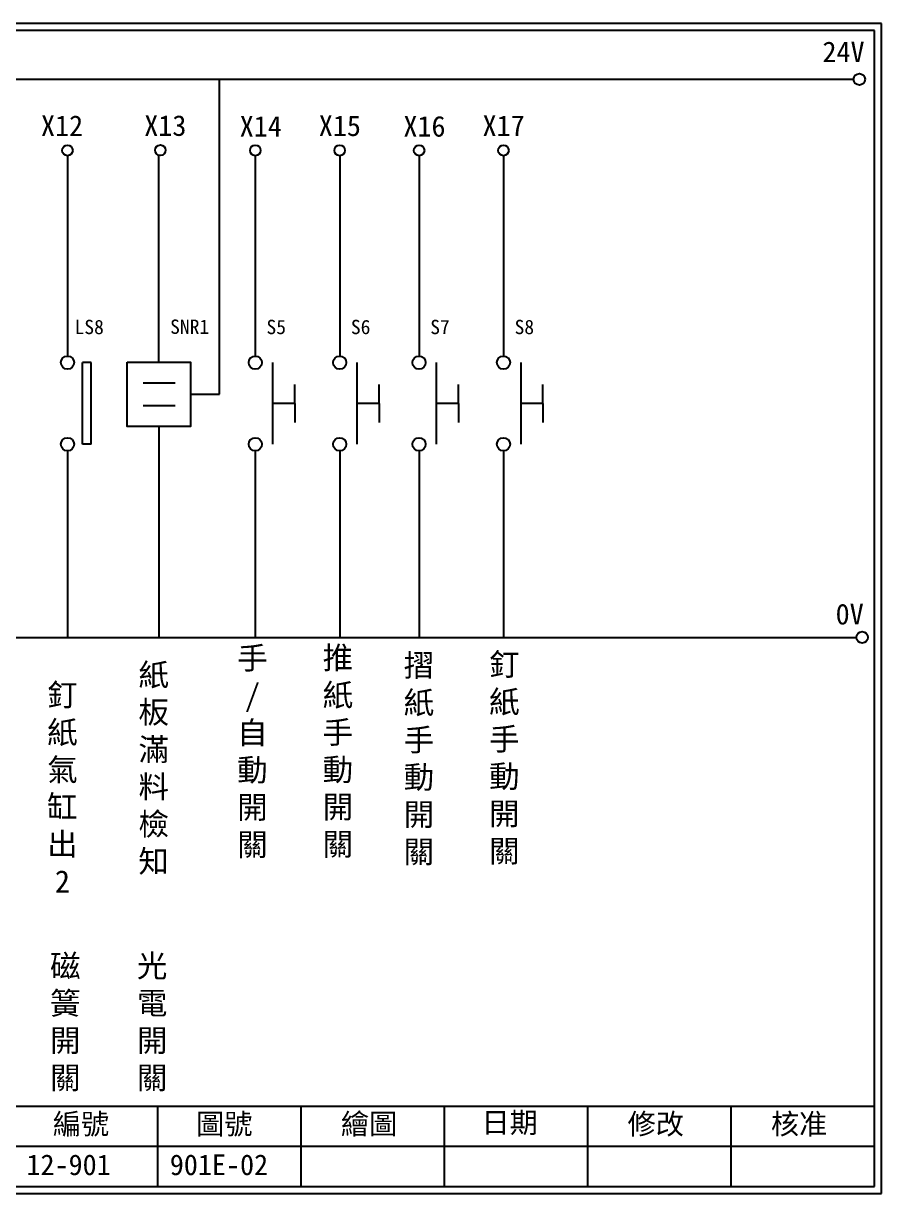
# Model space of a CAD drawing. Extents: x 275 to 562, y 265 to 469.
# Drawn here: x 412.2 to 561.9, y 264.9 to 468.9 of the extents above; entities that cross this region are included whole.
import ezdxf

# ---------------------------------------------------------------- set-up
doc = ezdxf.new("R2010")
doc.units = 0
doc.layers.get('0').update_dxf_attribs({"linetype": 'CONTINUOUS'})
doc.layers.add('圖框層', color=7, linetype='CONTINUOUS')
doc.layers.add('標尺寸層', color=3, linetype='CONTINUOUS')
doc.styles.add('CNS', font='romanc.shx', dxfattribs={"bigfont": 'chineset.shx'})
doc.styles.add('STSL', font='KAIU.TTF')

msp = doc.modelspace()

# ---------------------------------------------------------------- linework, layer by layer
for p, q in [((446.45, 404.26), (446.45, 459.17)), ((435.87, 409.84), (435.87, 445.86)), ((424.02, 409.78), (422.52, 409.78)), ((459.55, 402.67), (459.55, 405.98)), ((474.26, 402.67), (474.26, 405.98)), ((488.1, 402.67), (488.1, 405.98)), ((502.81, 402.67), (502.81, 405.98)), ((441.38, 404.26), (446.45, 404.26)), ((459.55, 402.67), (459.55, 399.36)), ((474.26, 402.67), (474.26, 399.36)), ((488.1, 402.67), (488.1, 399.36)), ((502.81, 402.67), (502.81, 399.36)), ((435.87, 398.68), (435.87, 361.9)), ((424.02, 395.55), (422.52, 395.55))]:
    msp.add_line(p, q)
msp.add_lwpolyline([(430.35, 409.84), (441.38, 409.84), (441.38, 398.68), (430.35, 398.68)], close=True)
for centre in [(558.02, 459.17), (558.5, 361.9)]:
    msp.add_circle(centre, 1)
at = {"layer": '圖框層', "color": 7}
for p, q in [((561.9, 468.91), (274.9, 468.91)), ((560.65, 467.66), (276.15, 467.66)), ((560.65, 266.2), (560.65, 467.66)), ((561.9, 264.95), (561.9, 468.91)), ((276.15, 280.2), (560.65, 280.2)), ((435.65, 266.2), (435.65, 280.2)), ((460.65, 266.2), (460.65, 280.2)), ((485.65, 266.2), (485.65, 280.2)), ((510.65, 266.2), (510.65, 280.2)), ((535.65, 266.2), (535.65, 280.2)), ((410.65, 273.2), (560.65, 273.2)), ((276.15, 266.2), (560.65, 266.2)), ((274.9, 264.95), (561.9, 264.95))]:
    msp.add_line(p, q, dxfattribs=at)
at = {"layer": '標尺寸層', "color": 7}
for p, q in [((279.42, 459.17), (557.02, 459.17)), ((419.91, 445.86), (419.91, 410.93)), ((452.67, 445.86), (452.67, 410.93)), ((467.39, 445.86), (467.39, 410.93)), ((481.23, 445.86), (481.23, 410.93)), ((495.94, 445.86), (495.94, 410.93)), ((422.52, 395.55), (422.52, 409.78)), ((424.02, 395.55), (424.02, 409.78)), ((455.68, 409.78), (455.68, 395.55)), ((470.39, 409.79), (470.39, 395.56)), ((484.23, 409.78), (484.23, 395.55)), ((498.95, 409.78), (498.95, 395.55)), ((433.11, 406.29), (438.68, 406.29)), ((433.11, 402.32), (438.68, 402.32)), ((459.55, 402.67), (455.68, 402.67)), ((474.26, 402.67), (470.39, 402.67)), ((488.1, 402.67), (484.23, 402.67)), ((502.81, 402.67), (498.95, 402.67)), ((419.91, 394.41), (419.91, 361.9)), ((419.91, 394.4), (419.91, 361.9)), ((452.67, 394.41), (452.67, 361.9)), ((452.67, 394.4), (452.67, 361.9)), ((467.39, 394.41), (467.39, 361.9)), ((467.39, 394.4), (467.39, 361.9)), ((481.23, 394.41), (481.23, 361.9)), ((481.23, 394.4), (481.23, 361.9)), ((495.94, 394.41), (495.94, 361.9)), ((495.94, 394.4), (495.94, 361.9)), ((279.63, 361.9), (557.5, 361.9))]:
    msp.add_line(p, q, dxfattribs=at)
for centre, radius in [((419.91, 446.78), 0.92), ((436.11, 446.81), 0.92), ((452.67, 446.78), 0.92), ((452.67, 446.78), 0.92), ((467.39, 446.78), 0.92), ((481.23, 446.78), 0.92), ((481.23, 446.78), 0.92), ((495.94, 446.78), 0.92), ((419.91, 409.78), 1.15), ((452.67, 409.78), 1.15), ((467.39, 409.78), 1.15), ((481.23, 409.78), 1.15), ((495.94, 409.78), 1.15), ((419.91, 395.55), 1.15), ((452.67, 395.55), 1.15), ((467.39, 395.55), 1.15), ((481.23, 395.55), 1.15), ((495.94, 395.55), 1.15)]:
    msp.add_circle(centre, radius, dxfattribs=at)

# ---------------------------------------------------------------- texts
at = {"layer": '圖框層', "color": 4, "style": 'STSL'}
for s, height, p in [('24V', 3.6, (551.58, 462.16)), ('X12', 3.6, (415.29, 449.28)), ('X13', 3.6, (433.3, 449.31)), ('X15', 3.6, (463.74, 449.28)), ('X17', 3.6, (492.3, 449.28)), ('X14', 3.6, (449.95, 449.18)), ('X16', 3.6, (478.5, 449.18)), ('LS8', 2.5, (421.15, 414.75)), ('SNR1', 2.5, (437.82, 414.8)), ('S5', 2.5, (454.62, 414.75)), ('S6', 2.5, (469.34, 414.75)), ('S7', 2.5, (483.18, 414.75)), ('S8', 2.5, (497.89, 414.75)), ('0V', 3.6, (553.88, 364.15)), ('繪圖', 3.6, (467.59, 275.29)), ('日期', 3.6, (492.12, 275.53)), ('編號', 3.6, (417.36, 275.28)), ('圖號', 3.6, (442.36, 275.28)), ('修改', 3.6, (517.59, 275.29)), ('核准', 3.6, (542.59, 275.29)), ('12-901', 3.6, (412.76, 268.17)), ('901E-02', 3.6, (437.76, 268.17))]:
    msp.add_text(s, height=height, dxfattribs=at).set_placement(p)
at = {"layer": '標尺寸層', "color": 7, "char_height": 3.9, "attachment_point": 5, "style": 'CNS'}
for s, insert, width in [('{\\fDFKai-SB|b0|i0|c136|p65;手\\P/\\P自動開關}', (452.17, 341.82), 6.5706), ('{\\fDFKai-SB|b0|i0|c136|p65;推紙手動開關}', (467.07, 341.88), 6.5706), ('{\\fDFKai-SB|b0|i0|c136|p65;摺紙手動開關}', (481.2, 340.56), 6.5706), ('{\\fDFKai-SB|b0|i0|c136|p65;釘紙手動開關}', (496.1, 340.7), 6.5706), ('{\\fDFKai-SB|b0|i0|c136|p65;紙板滿料檢知}', (434.95, 338.92), 4.9608), ('{\\fDFKai-SB|b0|i0|c136|p65;釘紙氣缸出2}', (419.03, 335.6), 4.9608), ('{\\fDFKai-SB|b0|i0|c136|p65;磁簧開關}', (419.53, 294.67), 4.9608), ('{\\fDFKai-SB|b0|i0|c136|p65;光電開關}', (434.68, 294.67), 4.9608)]:
    msp.add_mtext(s, dxfattribs=dict(at, insert=insert, width=width))

doc.saveas('drawing.dxf')
